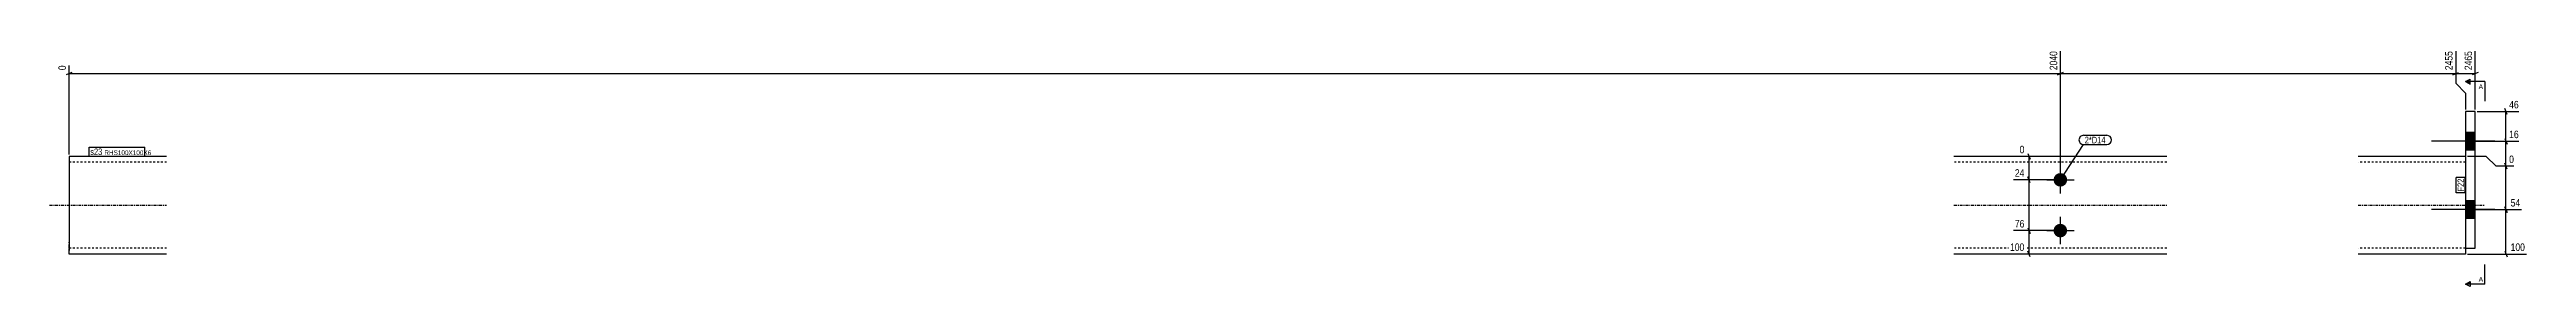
# Model space of a CAD drawing. Header units: millimetres. Extents: x 12 to 23118, y 5 to 856.
# Drawn here: x 20580 to 23118, y 5 to 247 of the extents above; entities that cross this region are included whole.
import ezdxf

# ---------------------------------------------------------------- set-up
doc = ezdxf.new("R2010")
doc.units = ezdxf.units.MM
doc.linetypes.add('DXK_LINE_DOT2', pattern=[3.9198, 1.9599, -1.9599])
doc.linetypes.add('DXK_LINE_DOT3', pattern=[5.9187, 2.979, -0.9799, 0.9799, -0.9799])
for name, color, linetype in [('MÅLSÆTNING', 7, 'Continuous'), ('STÅL', 7, 'Continuous'), ('TEKST', 7, 'Continuous')]:
    doc.layers.add(name, color=color, linetype=linetype)
doc.styles.add('Arial', font='ARIAL.TTF', dxfattribs={"height": 0.2})
doc.styles.add('Arial Narrow', font='ARIALN.TTF', dxfattribs={"height": 0.2})

msp = doc.modelspace()

# ---------------------------------------------------------------- hatches: boundary and pattern name
at = {"layer": 'STÅL', "linetype": 'Continuous'}
for points in [[(23055.4, 162.5), (23055.4, 144.5), (23065.4, 144.5), (23065.4, 162.5)], [(23055.4, 162.5), (23055.4, 144.5), (23065.4, 144.5), (23065.4, 162.5)], [(22640.4, 121, -1), (22640.4, 107, -1)], [(23055.4, 92.5), (23055.4, 74.5), (23065.4, 74.5), (23065.4, 92.5)], [(23055.4, 92.5), (23055.4, 74.5), (23065.4, 74.5), (23065.4, 92.5)], [(22640.4, 69, -1), (22640.4, 55, -1)]]:
    msp.add_hatch(color=96, dxfattribs=at).paths.add_polyline_path(points)

# ---------------------------------------------------------------- linework, layer by layer
at = {"layer": 'MÅLSÆTNING', "color": 7, "linetype": 'Continuous'}
for p, q in [((20600.4, 140), (20600.4, 231.2)), ((22640.4, 116), (22640.4, 245.8)), ((23045.4, 245.8), (23045.4, 212.9)), ((23065.4, 186), (23065.4, 245.8)), ((20603.4, 224.1), (20597.4, 221.7)), ((20600.4, 222.9), (22640.4, 222.9)), ((22637.4, 221.7), (22643.4, 224.1)), ((23042.4, 221.7), (23048.4, 224.1)), ((23045.4, 212.9), (23055.4, 202.9)), ((23068.4, 224.1), (23062.4, 221.7)), ((23055.4, 202.9), (23055.4, 186)), ((23055.4, 202.9), (23055.4, 186)), ((23067.4, 184), (23110, 184)), ((23098, 181), (23095.6, 187)), ((23096.8, 153.5), (23096.8, 184)), ((23057.4, 153.5), (23110, 153.5)), ((23057.4, 153.5), (23110, 153.5)), ((23095.6, 156.5), (23098, 150.5)), ((23095.6, 156.5), (23098, 150.5)), ((23096.8, 128), (23096.8, 153.5)), ((22627.1, 138), (22597.2, 138)), ((22607.2, 141), (22609.6, 135)), ((22608.4, 114), (22608.4, 138)), ((23076.8, 138), (23057.4, 138)), ((23076.8, 138), (23057.4, 138)), ((23086.8, 128), (23076.8, 138)), ((23086.8, 128), (23076.8, 138)), ((23105.1, 128), (23086.8, 128)), ((23105.1, 128), (23086.8, 128)), ((23098, 125), (23095.6, 131)), ((23098, 125), (23095.6, 131)), ((23096.8, 83.5), (23096.8, 128)), ((22638.4, 114), (22592.4, 114)), ((22638.4, 114), (22592.4, 114)), ((22609.6, 111), (22607.2, 117)), ((22609.6, 111), (22607.2, 117)), ((22608.4, 62), (22608.4, 114)), ((23057.4, 83.5), (23112.9, 83.5)), ((23057.4, 83.5), (23112.9, 83.5)), ((23095.6, 86.5), (23098, 80.5)), ((23098, 80.5), (23095.6, 86.5)), ((23096.8, 38), (23096.8, 83.5)), ((22638.4, 62), (22592.4, 62)), ((22638.4, 62), (22592.4, 62)), ((22607.2, 65), (22609.6, 59)), ((22607.2, 65), (22609.6, 59)), ((22608.4, 38), (22608.4, 62)), ((22627.1, 38), (22587.5, 38)), ((22609.6, 35), (22607.2, 41)), ((23057.4, 38), (23117.8, 38)), ((23095.6, 41), (23098, 35))]:
    msp.add_line(p, q, dxfattribs=at)
at = {"layer": 'STÅL', "color": 2, "linetype": 'Continuous'}
for p, q in [((23065.4, 184), (23055.4, 184)), ((23055.4, 184), (23055.4, 44)), ((23065.4, 44), (23065.4, 184)), ((20700.4, 138), (20600.4, 138)), ((20600.4, 138), (20600.4, 126)), ((22749.4, 138), (22531.4, 138)), ((23055.4, 138), (22945.4, 138)), ((20600.4, 126), (20600.4, 50)), ((20600.4, 50), (20600.4, 41.5)), ((20600.4, 38.9), (20600.4, 41.5)), ((20600.4, 38), (20600.4, 38.9)), ((20700.4, 38), (20600.4, 38)), ((22749.4, 38), (22531.4, 38)), ((23055.4, 38), (22945.4, 38)), ((23055.4, 44), (23065.4, 44)), ((23055.4, 44), (23055.4, 38))]:
    msp.add_line(p, q, dxfattribs=at)
at = {"layer": 'STÅL', "color": 96, "linetype": 'Continuous'}
for p, q in [((23085.6, 153.5), (23020.6, 153.5)), ((23085.6, 153.5), (23020.6, 153.5)), ((23065.4, 162.5), (23055.4, 162.5)), ((23065.4, 162.5), (23055.4, 162.5)), ((22640.4, 100), (22640.4, 128)), ((23065.4, 144.5), (23055.4, 144.5)), ((23065.4, 144.5), (23055.4, 144.5)), ((22626.4, 114), (22654.4, 114)), ((23085.6, 83.5), (23020.6, 83.5)), ((23085.6, 83.5), (23020.6, 83.5)), ((23065.4, 92.5), (23055.4, 92.5)), ((23065.4, 92.5), (23055.4, 92.5)), ((22626.4, 62), (22654.4, 62)), ((22640.4, 48), (22640.4, 76)), ((23065.4, 74.5), (23055.4, 74.5)), ((23065.4, 74.5), (23055.4, 74.5))]:
    msp.add_line(p, q, dxfattribs=at)
at = {"layer": 'STÅL', "color": 7, "linetype": 'DXK_LINE_DOT2'}
for p, q in [((20700.4, 132), (20600.4, 132)), ((22749.4, 132), (22531.4, 132)), ((23055.4, 132), (22945.4, 132)), ((23055.4, 138), (23055.4, 44)), ((20600.4, 45.7), (20600.4, 50)), ((20600.4, 45.4), (20600.4, 45.7)), ((20600.4, 44.4), (20600.4, 45.4)), ((20600.4, 44), (20600.4, 44.4)), ((20700.4, 44), (20600.4, 44)), ((20600.4, 41.5), (20600.4, 44)), ((22749.4, 44), (22531.4, 44)), ((23055.4, 44), (22945.4, 44))]:
    msp.add_line(p, q, dxfattribs=at)
at = {"layer": 'STÅL', "color": 7, "linetype": 'DXK_LINE_DOT3'}
for p, q in [((20580.4, 88), (20700.4, 88)), ((22531.4, 88), (22749.4, 88)), ((22945.4, 88), (23075.4, 88))]:
    msp.add_line(p, q, dxfattribs=at)

# ---------------------------------------------------------------- wipeouts: each hides what was drawn before it
at = {"color": 0}
msp.add_wipeout([(22686.8, 151.4), (22686.8, 158.4), (22665.4, 158.4), (22665.4, 151.4)], dxfattribs=at).dxf.layer = 'TEKST'
at = {"color": 0, "linetype": 'Continuous'}
msp.add_wipeout([(23073.4, 9.8), (23073.4, 14.8), (23069, 14.8), (23069, 9.8)], dxfattribs=at).dxf.layer = 'TEKST'

# ---------------------------------------------------------------- next in the draw order: hatches: boundary and pattern name
at = {"layer": 'TEKST', "linetype": 'Continuous'}
msp.add_hatch(color=30, dxfattribs=at).paths.add_polyline_path([(23060.4, 9.8), (23060.4, 7.3), (23055.4, 7.3)])

# ---------------------------------------------------------------- next in the draw order: linework, layer by layer
at = {"layer": 'TEKST', "color": 7, "linetype": 'Continuous'}
for q in [(23075.4, 27.3), (23055.4, 7.3)]:
    msp.add_line((23075.4, 7.3), q, dxfattribs=at)
at = {"layer": 'TEKST', "color": 30, "linetype": 'Continuous'}
for p, q in [((23055.4, 7.3), (23060.4, 9.8)), ((23060.4, 4.8), (23055.4, 7.3)), ((23060.4, 9.8), (23060.4, 4.8))]:
    msp.add_line(p, q, dxfattribs=at)

# ---------------------------------------------------------------- next in the draw order: texts
at = {"layer": 'TEKST', "color": 3, "linetype": 'Continuous', "style": 'Arial'}
msp.add_text('A', height=4.78, dxfattribs=at).set_placement((23069, 9.8))

# ---------------------------------------------------------------- next in the draw order: wipeouts: each hides what was drawn before it
at = {"color": 0, "linetype": 'Continuous'}
for points in [[(20598.8, 232.8), (20587.6, 232.8), (20587.6, 224.7), (20598.8, 224.7)], [(22638.8, 247.4), (22627.6, 247.4), (22627.6, 224.7), (22638.8, 224.7)], [(23111.6, 185.6), (23111.6, 196.8), (23098.6, 196.8), (23098.6, 185.6)], [(23111.6, 155.1), (23111.6, 166.3), (23098.6, 166.3), (23098.6, 155.1)], [(22605.2, 139.6), (22605.2, 150.8), (22597.1, 150.8), (22597.1, 139.6)], [(23106.7, 129.6), (23106.7, 140.8), (23098.6, 140.8), (23098.6, 129.6)], [(22605.2, 115.6), (22605.2, 126.8), (22592.2, 126.8), (22592.2, 115.6)], [(23113, 85.1), (23113, 96.3), (23100.1, 96.3), (23100.1, 85.1)], [(22605.2, 39.6), (22605.2, 50.8), (22587.3, 50.8), (22587.3, 39.6)], [(22605.2, 63.6), (22605.2, 74.8), (22592.2, 74.8), (22592.2, 63.6)], [(23117.9, 39.6), (23117.9, 50.8), (23100.1, 50.8), (23100.1, 39.6)]]:
    msp.add_wipeout(points, dxfattribs=at).dxf.layer = 'MÅLSÆTNING'
at = {"color": 0}
for points in [[(22686.8, 151.4), (22686.8, 158.4), (22665.4, 158.4), (22665.4, 151.4)], [(20634.5, 139.4), (20634.5, 146.4), (20622.1, 146.4), (20622.1, 139.4)], [(23054, 115.2), (23047, 115.2), (23047, 102), (23054, 102)]]:
    msp.add_wipeout(points, dxfattribs=at).dxf.layer = 'TEKST'

# ---------------------------------------------------------------- next in the draw order: linework, layer by layer
at = {"layer": 'MÅLSÆTNING', "color": 7, "linetype": 'Continuous'}
for p, q in [((22640.4, 116), (22640.4, 245.8)), ((22643.4, 224.1), (22637.4, 221.7)), ((22640.4, 222.9), (23045.4, 222.9))]:
    msp.add_line(p, q, dxfattribs=at)
at = {"layer": 'TEKST', "color": 7, "linetype": 'Continuous'}
for p, q in [((22664.2, 159.6), (22688, 159.6)), ((22640.4, 114), (22664.2, 150.2)), ((22664.2, 150.2), (22688, 150.2))]:
    msp.add_line(p, q, dxfattribs=at)
for centre, start, end in [((22664.2, 154.9), 90, 270), ((22688, 154.9), 270, 90)]:
    msp.add_arc(centre, 4.7, start, end, dxfattribs=at)

# ---------------------------------------------------------------- next in the draw order: texts
at = {"layer": 'MÅLSÆTNING', "color": 3, "linetype": 'Continuous', "style": 'Arial Narrow'}
for s, p in [('0', (20597.2, 226.3)), ('2040', (22637.2, 226.3))]:
    msp.add_text(s, height=7.64, rotation=90.0002, dxfattribs=at).set_placement(p)
for s, p in [('46', (23100.2, 187.2)), ('16', (23100.2, 156.7)), ('0', (22598.7, 141.2)), ('0', (23100.2, 131.2)), ('24', (22593.8, 117.2)), ('54', (23101.7, 86.7)), ('76', (22593.8, 65.2)), ('100', (22588.9, 41.2)), ('100', (23101.7, 41.2))]:
    msp.add_text(s, height=7.64, dxfattribs=at).set_placement(p)
at = {"layer": 'TEKST', "color": 3, "style": 'Arial Narrow'}
msp.add_text('2*D14', height=6.68, dxfattribs=at).set_placement((22665.4, 151.4))

# ---------------------------------------------------------------- next in the draw order: wipeouts: each hides what was drawn before it
at = {"color": 0}
for points in [[(20634.5, 139.4), (20634.5, 146.4), (20622.1, 146.4), (20622.1, 139.4)], [(23054, 115.2), (23047, 115.2), (23047, 102), (23054, 102)]]:
    msp.add_wipeout(points, dxfattribs=at).dxf.layer = 'TEKST'

# ---------------------------------------------------------------- next in the draw order: linework, layer by layer
at = {"layer": 'TEKST', "color": 7, "linetype": 'Continuous'}
for p, q in [((20620.9, 138.2), (20620.9, 147.6)), ((23045.8, 100.8), (23045.8, 116.4)), ((23055.2, 116.4), (23045.8, 116.4)), ((23055.2, 100.8), (23055.2, 116.4)), ((23055.2, 100.8), (23045.8, 100.8))]:
    msp.add_line(p, q, dxfattribs=at)

# ---------------------------------------------------------------- next in the draw order: texts
at = {"layer": 'TEKST', "color": 3, "style": 'Arial Narrow'}
msp.add_text('F22', height=6.68, rotation=90.0002, dxfattribs=at).set_placement((23054, 102))

# ---------------------------------------------------------------- next in the draw order: wipeouts: each hides what was drawn before it
at = {"color": 0, "linetype": 'Continuous'}
msp.add_wipeout([(23043.8, 247.4), (23032.6, 247.4), (23032.6, 224.7), (23043.8, 224.7)], dxfattribs=at).dxf.layer = 'MÅLSÆTNING'
at = {"color": 0}
msp.add_wipeout([(20676.8, 139.4), (20676.8, 144.4), (20636.6, 144.4), (20636.6, 139.4)], dxfattribs=at).dxf.layer = 'TEKST'

# ---------------------------------------------------------------- next in the draw order: linework, layer by layer
at = {"layer": 'MÅLSÆTNING', "color": 7, "linetype": 'Continuous'}
for p, q in [((23045.4, 245.8), (23045.4, 212.9)), ((23042.4, 221.7), (23048.4, 224.1)), ((23045.4, 222.9), (23065.4, 222.9)), ((23045.4, 212.9), (23055.4, 202.9))]:
    msp.add_line(p, q, dxfattribs=at)

# ---------------------------------------------------------------- next in the draw order: texts
at = {"layer": 'MÅLSÆTNING', "color": 3, "linetype": 'Continuous', "style": 'Arial Narrow'}
msp.add_text('2455', height=7.64, rotation=90.0002, dxfattribs=at).set_placement((23042.2, 226.3))

# ---------------------------------------------------------------- next in the draw order: wipeouts: each hides what was drawn before it
at = {"color": 0}
msp.add_wipeout([(20676.8, 139.4), (20676.8, 144.4), (20636.6, 144.4), (20636.6, 139.4)], dxfattribs=at).dxf.layer = 'TEKST'

# ---------------------------------------------------------------- next in the draw order: linework, layer by layer
at = {"layer": 'TEKST', "color": 7, "linetype": 'Continuous'}
for p, q in [((20620.9, 147.6), (20678, 147.6)), ((20620.9, 138.2), (20678, 138.2)), ((20678, 138.2), (20678, 147.6))]:
    msp.add_line(p, q, dxfattribs=at)

# ---------------------------------------------------------------- next in the draw order: texts
at = {"layer": 'TEKST', "color": 3, "style": 'Arial Narrow'}
for s, height, p in [('s23', 6.68, (20622.1, 139.4)), ('RHS100X100X6', 4.772, (20636.6, 139.4))]:
    msp.add_text(s, height=height, dxfattribs=at).set_placement(p)

# ---------------------------------------------------------------- next in the draw order: wipeouts: each hides what was drawn before it
at = {"color": 0, "linetype": 'Continuous'}
msp.add_wipeout([(23063.8, 247.4), (23052.6, 247.4), (23052.6, 224.7), (23063.8, 224.7)], dxfattribs=at).dxf.layer = 'MÅLSÆTNING'

# ---------------------------------------------------------------- next in the draw order: texts
at = {"layer": 'MÅLSÆTNING', "color": 3, "linetype": 'Continuous', "style": 'Arial Narrow'}
msp.add_text('2465', height=7.64, rotation=90.0002, dxfattribs=at).set_placement((23062.2, 226.3))

# ---------------------------------------------------------------- next in the draw order: wipeouts: each hides what was drawn before it
at = {"color": 0, "linetype": 'Continuous'}
msp.add_wipeout([(23073.4, 207.1), (23073.4, 212.1), (23069, 212.1), (23069, 207.1)], dxfattribs=at).dxf.layer = 'TEKST'

# ---------------------------------------------------------------- next in the draw order: hatches: boundary and pattern name
at = {"layer": 'TEKST', "linetype": 'Continuous'}
msp.add_hatch(color=30, dxfattribs=at).paths.add_polyline_path([(23060.4, 214.6), (23060.4, 212.1), (23055.4, 214.6)])

# ---------------------------------------------------------------- next in the draw order: linework, layer by layer
at = {"layer": 'TEKST', "color": 30, "linetype": 'Continuous'}
for p, q in [((23055.4, 214.6), (23060.4, 217.1)), ((23055.4, 214.6), (23060.4, 212.1)), ((23060.4, 212.1), (23060.4, 217.1))]:
    msp.add_line(p, q, dxfattribs=at)
at = {"layer": 'TEKST', "color": 7, "linetype": 'Continuous'}
for q in [(23055.4, 214.6), (23075.4, 194.6)]:
    msp.add_line((23075.4, 214.6), q, dxfattribs=at)

# ---------------------------------------------------------------- next in the draw order: texts
at = {"layer": 'TEKST', "color": 3, "linetype": 'Continuous', "style": 'Arial'}
msp.add_text('A', height=4.78, dxfattribs=at).set_placement((23069, 207.1))

doc.saveas('drawing.dxf')
